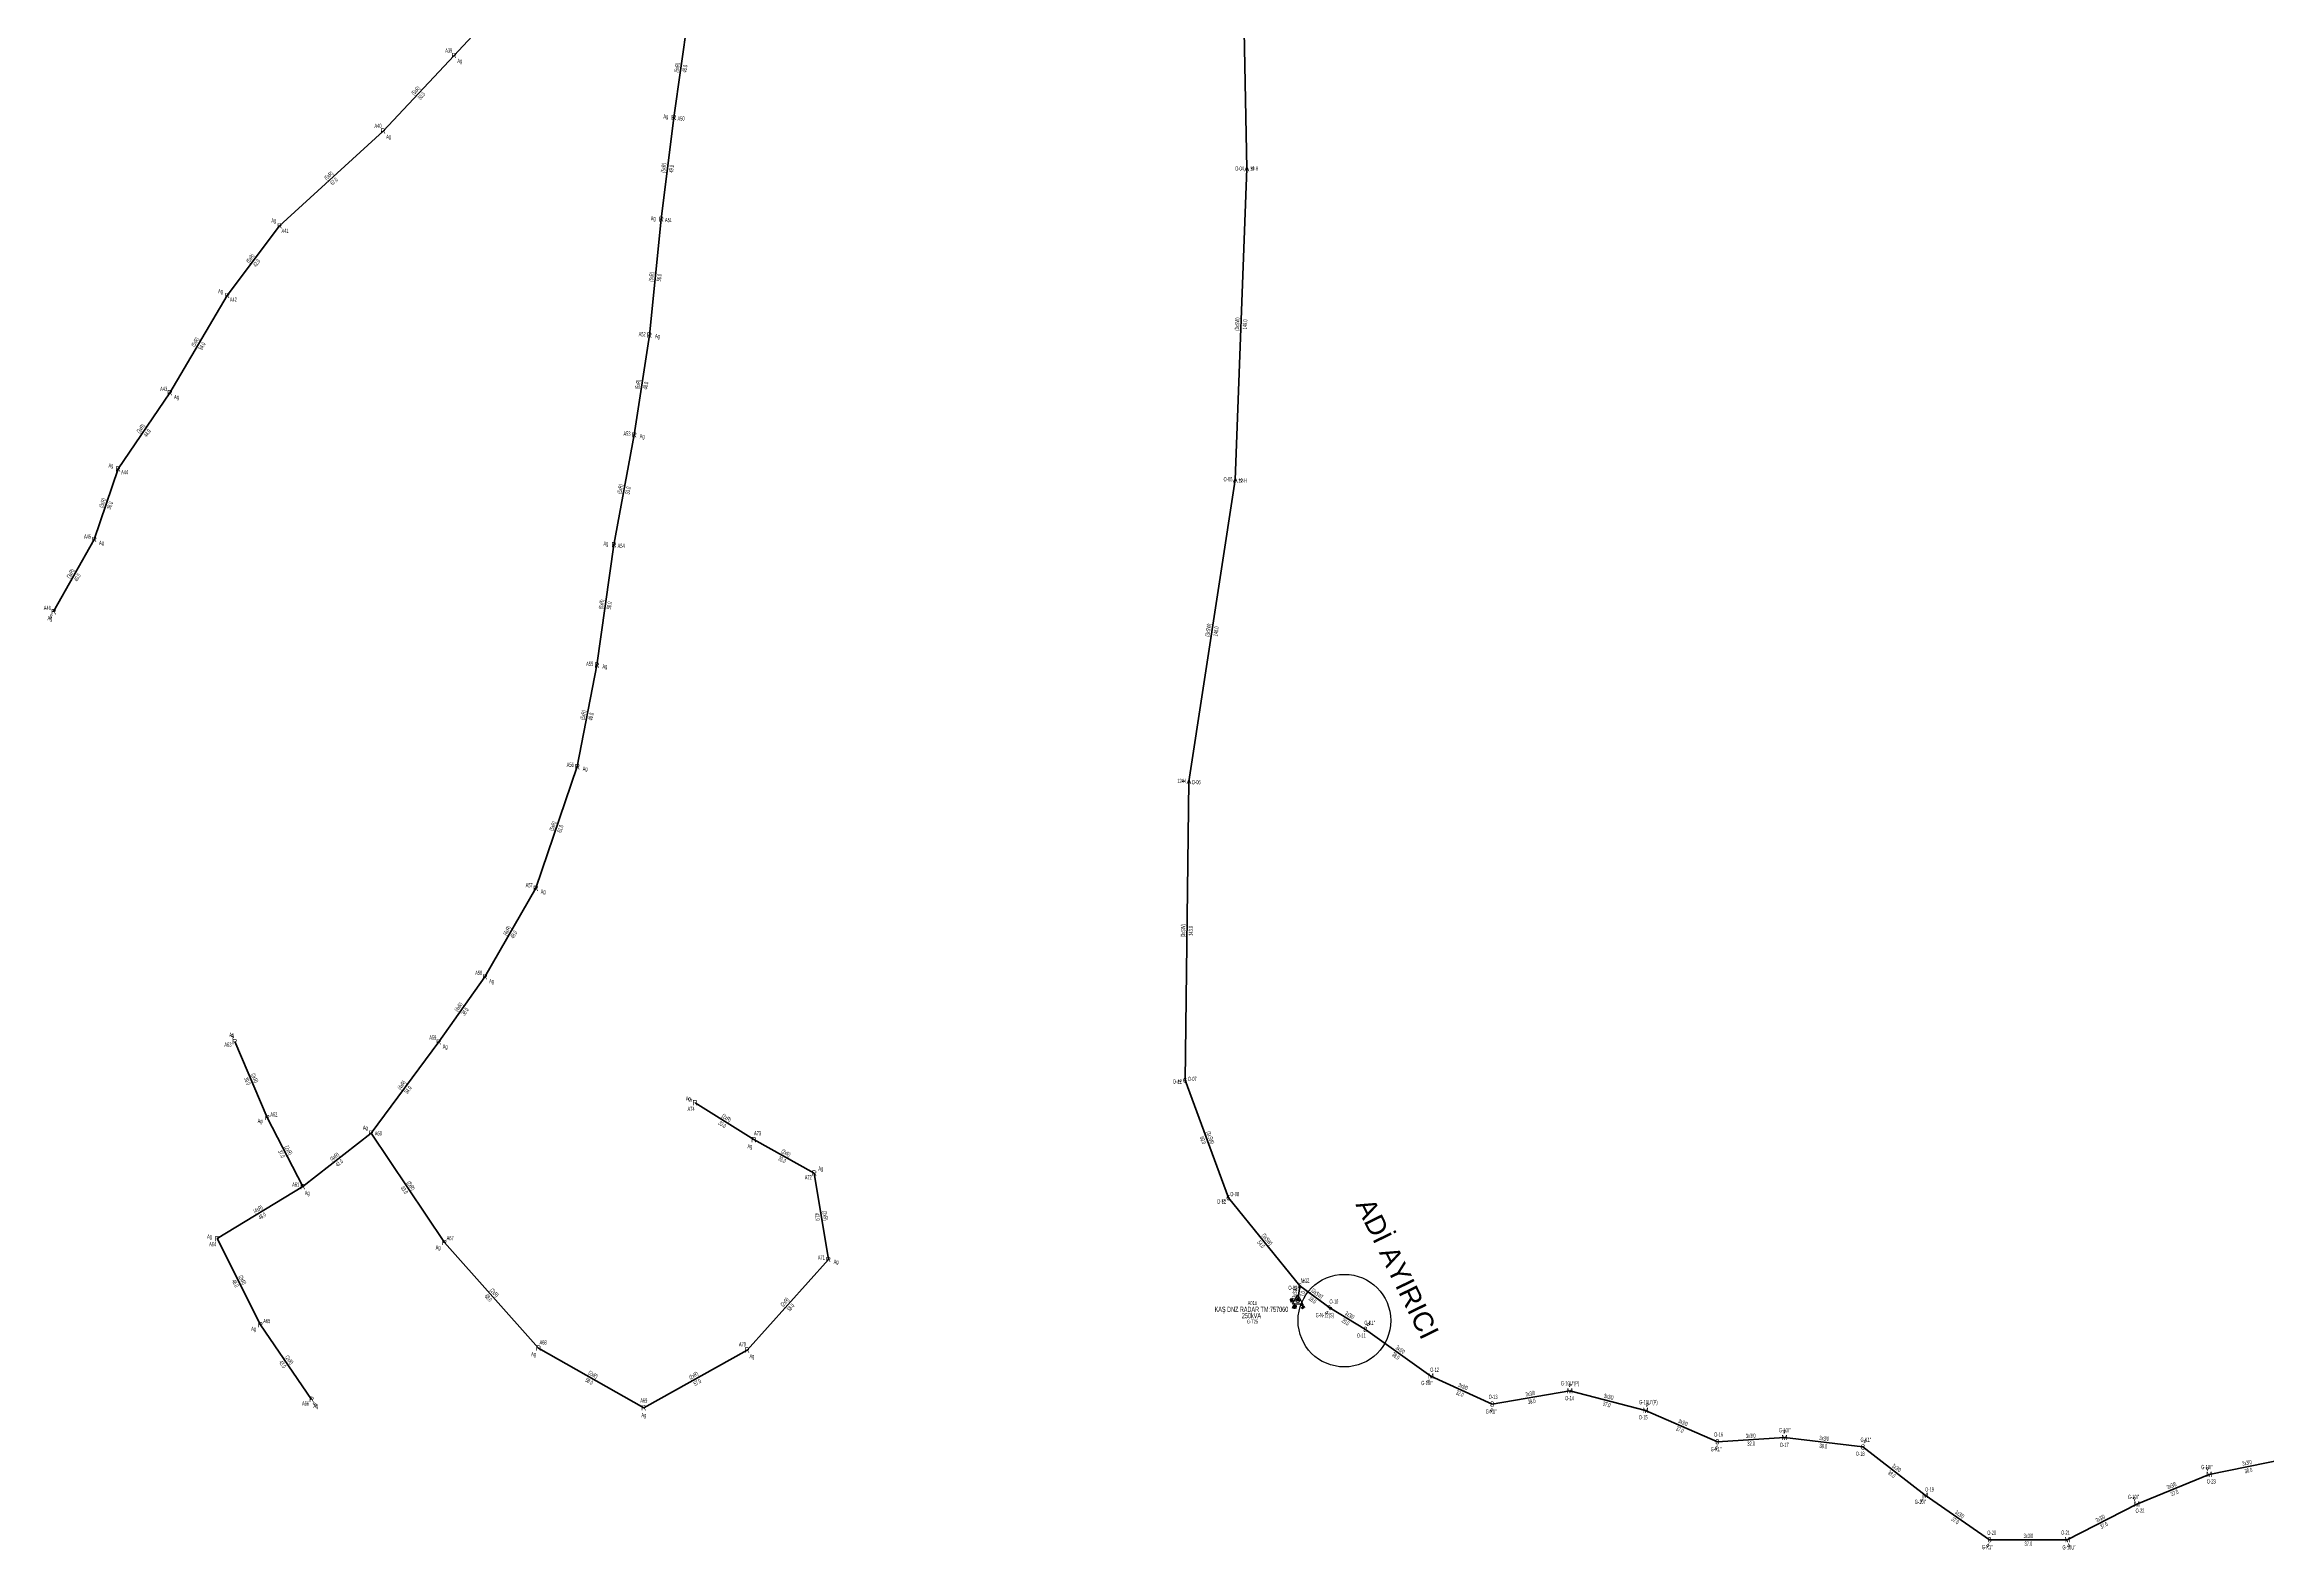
# Model space of a CAD drawing. Header units: millimetres. Extents: x 457514 to 465753, y 4009688 to 4014636.
# Drawn here: x 458294 to 459356, y 4011221 to 4011940 of the extents above; entities that cross this region are included whole.
import ezdxf
from ezdxf.enums import TextEntityAlignment as Align

# ---------------------------------------------------------------- set-up
doc = ezdxf.new("R2010")
doc.units = ezdxf.units.MM
for name, color, linetype, lineweight in [('DIREK_AG_MEVCUT', 120, 'Continuous', 25), ('DIREK_ENH_MEVCUT', 6, 'Continuous', 25), ('DIREK_ENH_YENI', 6, 'Continuous', 25), ('DIREK_OG_YENI', 10, 'Continuous', 25), ('HAT_AG_HAVAI_MEVCUT', 126, 'Continuous', 50), ('HAT_ENH_HAVAI_BYSK', 6, 'Continuous', 70), ('HAT_ENH_HAVAI_MEVCUT', 6, 'Continuous', 70), ('HAT_OG_HAVAI_YENI', 1, 'Continuous', 70), ('KULLANICI', 1, 'Continuous', 25), ('TRAFO_MEVCUT', 5, 'Continuous', 30), ('TRAFO_TADILAT_BYSK', 5, 'Continuous', 30)]:
    doc.layers.add(name, color=color, linetype=linetype, lineweight=lineweight)
doc.styles.add('Direk', font='B_CAD')
doc.styles.get("Standard").update_dxf_attribs({"font": 'Arial'})

# ---------------------------------------------------------------- blocks, each defined once
blk = doc.blocks.new('MEV_DIREK_OZEL')
h = blk.add_hatch(color=32)
h.paths.add_polyline_path([(-2.1, 1), (-2.3, 1.1), (-3.3, -0.5), (-3.1, -0.6), (-2.6, 0.1), (-1.9, -0.4), (-1.8, -0.2), (-2.5, 0.3)])
h.paths.add_polyline_path([(-3.4, -0.1), (-3.3, -0.2), (-2.6, 1), (-2.7, 1.1)])
h.paths.add_polyline_path([(-3.5, 0.3), (-3.4, 0.2), (-3, 0.8), (-3.2, 0.9)])
h.paths.add_polyline_path([(-3.6, 0.8), (-3.6, 0.7), (-3.5, 0.6), (-3.4, 0.8)])
h.paths.add_polyline_path([(-1.5, -2.3), (-2.2, -2.3), (-2.5, -3.5), (-2.4, -3.5), (-2.2, -2.5), (-1.9, -2.5), (-2.1, -3.5), (-2, -3.5), (-1.8, -2.5), (-1.5, -2.5), (-1.7, -3.5), (-1.6, -3.5), (-1.4, -2.5), (-1.1, -2.5), (-1.3, -3.5), (-1.2, -3.5), (-1, -2.5), (-0.7, -2.5), (-0.9, -3.5), (-0.8, -3.5), (-0.5, -2.3), (-1.3, -2.3), (-1.3, -1.4), (-1.5, -1.4)])
at = {"layer": 'TRAFO_MEVCUT'}
for points in [[(2.4, -1.6), (2.2, -1.9), (2.1, -1.4), (2, -1.4), (2.1, -2.3), (2.3, -2), (2.4, -2.7), (2.1, -2.7), (2.4, -2.9), (2.4, -2.9), (2.7, -2.5), (2.5, -2.6)], [(2.4, -1.6), (2.2, -1.9), (2.1, -1.4), (2, -1.4), (2.1, -2.3), (2.3, -2), (2.4, -2.7), (2.1, -2.7), (2.4, -2.9), (2, -3.2), (2.2, -3.8), (2.3, -3.7), (2.1, -3.3), (2.3, -3.1), (2.5, -3.6), (2.5, -3.6), (2.4, -3.1), (2.5, -2.9), (2.7, -3.4), (2.8, -3.4), (2.6, -2.9), (2.8, -2.8), (3, -3.2), (3, -3.2), (2.8, -2.7), (3, -2.6), (3.2, -3.1), (3.3, -3), (3, -2.4), (2.4, -2.9), (2.7, -2.5), (2.5, -2.6)], [(3, -2.6), (3.2, -3.1), (3.3, -3), (3, -2.4), (2.4, -2.9), (2.7, -2.5), (2.5, -2.6), (2.4, -1.6), (2.2, -1.9), (2.1, -1.4), (2, -1.4), (2.1, -2.3), (2.3, -2), (2.4, -2.7), (2.1, -2.7), (2.4, -2.9), (2, -3.2), (2.2, -3.8), (2.3, -3.7), (2.1, -3.3), (2.3, -3.1), (2.5, -3.6), (2.5, -3.6), (2.4, -3.1), (2.5, -2.9), (2.7, -3.4), (2.8, -3.4), (2.6, -2.9), (2.8, -2.8), (3, -3.2), (3, -3.2), (2.8, -2.7)]]:
    blk.add_hatch(color=32, dxfattribs=at).paths.add_polyline_path(points)
at = {"layer": 'TRAFO_MEVCUT', "linetype": 'Continuous'}
for p, q in [((-2.5, -1.4), (0, 2.9)), ((2.5, -1.4), (0, 2.9)), ((-2.5, -1.4), (2.5, -1.4))]:
    blk.add_line(p, q, dxfattribs=at)
at = {"layer": 'TRAFO_MEVCUT', "color": 32, "flags": 128}
blk.add_lwpolyline([(2, -1.4), (2.1, -1.4), (2.2, -1.9), (2.4, -1.6), (2.5, -2.6), (2.7, -2.5), (2.4, -2.9), (3, -2.4), (3.3, -3), (3.2, -3.1), (3, -2.6), (2.8, -2.7), (3, -3.2), (3, -3.2), (2.8, -2.8), (2.6, -2.9), (2.8, -3.4), (2.7, -3.4), (2.5, -2.9), (2.4, -3.1), (2.5, -3.6), (2.5, -3.6), (2.3, -3.1), (2.1, -3.3), (2.3, -3.7), (2.2, -3.8), (2, -3.2), (2.4, -2.9), (2.1, -2.7), (2.4, -2.7), (2.3, -2), (2.1, -2.3), (2, -1.4)], dxfattribs=at)
at = {"layer": 'TRAFO_MEVCUT', "linetype": 'Continuous'}
for centre, radius in [((0, 0), 0.804), ((-0.3, 1.3), 0.12), ((0.3, 1.3), 0.12)]:
    blk.add_circle(centre, radius, dxfattribs=at)
at = {"layer": 'TRAFO_TADILAT_BYSK', "color": 32, "flags": 128}
for points in [[(-3.5, 0.6), (-3.4, 0.8), (-3.6, 0.8), (-3.6, 0.7), (-3.5, 0.6)], [(-3.4, 0.2), (-3, 0.8), (-3.2, 0.9), (-3.5, 0.3), (-3.4, 0.2)], [(-3.3, -0.2), (-2.6, 1), (-2.7, 1.1), (-3.4, -0.1), (-3.3, -0.2)], [(-1.8, -0.2), (-2.5, 0.3), (-2.1, 1), (-2.3, 1.1), (-3.3, -0.5), (-3.1, -0.6), (-2.6, 0.1), (-1.9, -0.4), (-1.8, -0.2)], [(-1.3, -1.4), (-1.5, -1.4), (-1.5, -2.3), (-2.2, -2.3), (-2.5, -3.5), (-2.4, -3.5), (-2.2, -2.5), (-1.9, -2.5), (-2.1, -3.5), (-2, -3.5), (-1.8, -2.5), (-1.5, -2.5), (-1.7, -3.5), (-1.6, -3.5), (-1.4, -2.5), (-1.1, -2.5), (-1.3, -3.5), (-1.2, -3.5), (-1, -2.5), (-0.7, -2.5), (-0.9, -3.5), (-0.8, -3.5), (-0.5, -2.3), (-1.3, -2.3), (-1.3, -1.4)]]:
    blk.add_lwpolyline(points, dxfattribs=at)

msp = doc.modelspace()

# ---------------------------------------------------------------- linework, layer by layer
at = {"layer": 'HAT_AG_HAVAI_MEVCUT'}
for p, q in [((458524.847457, 4011973.102849), (458489.511095, 4011934.800416)), ((458601.278317, 4011952.422039), (458594.515643, 4011905.184252)), ((458489.511095, 4011934.800416), (458455.593507, 4011898.687784)), ((458594.515643, 4011905.184252), (458588.484953, 4011856.553564)), ((458455.593507, 4011898.687784), (458406.139746, 4011853.375596)), ((458406.139746, 4011853.375596), (458381.098846, 4011820.07398)), ((458588.484953, 4011856.553564), (458582.857043, 4011801.135229)), ((458381.098846, 4011820.07398), (458353.671956, 4011773.590776)), ((458582.857043, 4011801.135229), (458575.593552, 4011753.457585)), ((458353.671956, 4011773.590776), (458328.936466, 4011737.164384)), ((458575.593552, 4011753.457585), (458565.892723, 4011700.919277)), ((458328.936466, 4011737.164384), (458317.541666, 4011703.439109)), ((458317.541666, 4011703.439109), (458298.153256, 4011668.967758)), ((458565.892723, 4011700.919277), (458557.754748, 4011643.391881)), ((458557.754748, 4011643.391881), (458548.405835, 4011594.834195)), ((458548.405835, 4011594.834195), (458528.580393, 4011536.669334)), ((458528.580393, 4011536.669334), (458504.237213, 4011494.34539)), ((458504.237213, 4011494.34539), (458482.187251, 4011463.259455)), ((458400.22903, 4011427.058692), (458384.654515, 4011463.335022)), ((458482.187251, 4011463.259455), (458449.810923, 4011419.587389)), ((458632.75808, 4011416.50715), (458604.644589, 4011434.165386)), ((458417.212211, 4011394.054175), (458400.22903, 4011427.058692)), ((458449.810923, 4011419.587389), (458417.212211, 4011394.054175)), ((458449.810923, 4011419.587389), (458484.872161, 4011367.299662)), ((458661.6504, 4011400.506752), (458632.75808, 4011416.50715)), ((458417.212211, 4011394.054175), (458376.36892, 4011369.163971)), ((458668.375384, 4011359.198968), (458661.6504, 4011400.506752)), ((458376.36892, 4011369.163971), (458396.972188, 4011328.006905)), ((458484.872161, 4011367.299662), (458529.844634, 4011316.859613)), ((458629.526437, 4011315.89921), (458668.375384, 4011359.198968)), ((458396.972188, 4011328.006905), (458421.3814, 4011292.319127)), ((458529.844634, 4011316.859613), (458580.17759, 4011288.248465)), ((458580.17759, 4011288.248465), (458629.526437, 4011315.89921))]:
    msp.add_line(p, q, dxfattribs=at)
at = {"layer": 'HAT_ENH_HAVAI_BYSK'}
msp.add_line((458893.709414, 4011346.593064), (458908.029, 4011336.147), dxfattribs=at)
at = {"layer": 'HAT_ENH_HAVAI_MEVCUT'}
for p, q in [((458868.350873, 4011880.764606), (458864.789792, 4012071.112584)), ((458862.834917, 4011731.915684), (458868.350873, 4011880.764606)), ((458840.684434, 4011587.712429), (458862.834917, 4011731.915684)), ((458838.813675, 4011444.92462), (458840.684434, 4011587.712429)), ((458859.525174, 4011388.744607), (458838.813675, 4011444.92462)), ((458893.709414, 4011346.593064), (458859.525174, 4011388.744607)), ((458893.709414, 4011346.593064), (458892.657, 4011339.369))]:
    msp.add_line(p, q, dxfattribs=at)
at = {"layer": 'HAT_OG_HAVAI_YENI'}
for p, q in [((458908.029, 4011336.147), (458925.012655, 4011325.758524)), ((458925.012655, 4011325.758524), (458956.342027, 4011303.456423)), ((458956.342027, 4011303.456423), (458985.584, 4011290.059)), ((458985.584, 4011290.059), (459022.714522, 4011296.403034)), ((459022.714522, 4011296.403034), (459058.920465, 4011287.06021)), ((459058.920465, 4011287.06021), (459093.21286, 4011272.07549)), ((459093.21286, 4011272.07549), (459125.307, 4011274.07)), ((459125.307, 4011274.07), (459162.809, 4011269.58)), ((459162.809, 4011269.58), (459192.553639, 4011246.471364)), ((459328.250088, 4011256.445307), (459365.051, 4011263.826)), ((459293.712, 4011242.274), (459328.250088, 4011256.445307)), ((459192.553639, 4011246.471364), (459223.287, 4011225.225)), ((459260.433, 4011225.189), (459293.712, 4011242.274)), ((459223.287, 4011225.225), (459260.433, 4011225.189))]:
    msp.add_line(p, q, dxfattribs=at)
at = {"layer": 'KULLANICI'}
msp.add_circle((458914.977548, 4011329.961591), 22.13185, dxfattribs=at)

# ---------------------------------------------------------------- block references
at = {"layer": 'TRAFO_MEVCUT'}
msp.add_blockref('MEV_DIREK_OZEL', (458892.657, 4011339.369), dxfattribs=at)

# ---------------------------------------------------------------- texts
at = {"layer": 'DIREK_AG_MEVCUT', "width": 0.53}
for s, p in [('A39', (458486.949236, 4011937.185134)), ('Ag', (458492.263082, 4011932.238715)), ('A40', (458453.133952, 4011901.177882)), ('Ag', (458590.697802, 4011905.694217)), ('A50', (458597.984831, 4011904.720858)), ('Ag', (458458.228309, 4011896.020262)), ('Ag', (458403.353205, 4011855.904204)), ('A41', (458408.73167, 4011851.02359)), ('Ag', (458584.65658, 4011856.98528)), ('A51', (458591.962909, 4011856.161364)), ('Ag', (458377.943032, 4011822.181963)), ('A42', (458384.009272, 4011818.129908)), ('A52', (458579.384875, 4011801.57574)), ('Ag', (458586.678463, 4011800.65041)), ('A43', (458350.715514, 4011775.464129)), ('Ag', (458356.881605, 4011771.556979)), ('A53', (458572.142177, 4011754.038975)), ('Ag', (458579.390008, 4011752.818065)), ('Ag', (458325.517519, 4011738.863322)), ('A44', (458332.070815, 4011735.606868)), ('A45', (458314.344557, 4011704.863363)), ('Ag', (458321.034883, 4011701.882944)), ('Ag', (458562.09261, 4011701.538614)), ('A54', (458569.347146, 4011700.356279)), ('A46', (458295.102677, 4011670.683557)), ('Ag', (458296.352173, 4011665.765549)), ('A55', (458554.302495, 4011643.968032)), ('Ag', (458561.552257, 4011642.758109)), ('A56', (458545.022888, 4011595.731786)), ('Ag', (458552.120316, 4011593.84864)), ('A57', (458525.392087, 4011538.113185)), ('Ag', (458532.06318, 4011535.092126)), ('A58', (458501.289533, 4011496.232499)), ('Ag', (458507.436601, 4011492.297136)), ('Ag', (458383.218505, 4011466.679791)), ('A59', (458479.353904, 4011465.314241)), ('A63', (458381.438391, 4011461.954244)), ('Ag', (458485.253159, 4011461.036012)), ('Ag', (458601.426262, 4011436.186835)), ('Ag', (458396.772587, 4011425.429842)), ('A62', (458403.395087, 4011428.550698)), ('Ag', (458447.121329, 4011422.206621)), ('A74', (458602.782979, 4011431.201536)), ('A60', (458453.309946, 4011419.504691)), ('Ag', (458630.887073, 4011413.337808)), ('A73', (458634.537374, 4011419.521136)), ('Ag', (458664.750046, 4011402.688021)), ('A61', (458413.842893, 4011395.001645)), ('Ag', (458419.320496, 4011391.011046)), ('A72', (458658.788094, 4011398.492502)), ('Ag', (458372.677086, 4011370.224295)), ('A67', (458487.63838, 4011369.443965)), ('A64', (458374.132483, 4011366.471695)), ('Ag', (458481.884271, 4011364.983525)), ('A71', (458665.016511, 4011360.182826)), ('Ag', (458672.061087, 4011358.119376)), ('A65', (458399.988457, 4011329.782325)), ('Ag', (458393.692359, 4011326.07635)), ('A68', (458532.044768, 4011319.581636)), ('A70', (458627.338954, 4011318.63141)), ('Ag', (458527.504271, 4011313.964099)), ('Ag', (458631.852541, 4011312.993872)), ('A66', (458418.492495, 4011290.343216)), ('Ag', (458423.470414, 4011289.264859)), ('A69', (458580.188375, 4011291.748448)), ('Ag', (458580.166802, 4011284.747388))]:
    msp.add_text(s, height=2.05, dxfattribs=at).set_placement(p, align=Align.MIDDLE_CENTER)
at = {"layer": 'DIREK_AG_MEVCUT', "style": 'Direk'}
for p in [(458489.511095, 4011934.800416), (458594.515643, 4011905.184252), (458455.593507, 4011898.687784), (458406.139746, 4011853.375596), (458588.484953, 4011856.553564), (458381.098846, 4011820.07398), (458582.857043, 4011801.135229), (458353.671956, 4011773.590776), (458575.593552, 4011753.457585), (458328.936466, 4011737.164384), (458317.541666, 4011703.439109), (458565.892723, 4011700.919277), (458298.153256, 4011668.967758), (458557.754748, 4011643.391881), (458548.405835, 4011594.834195), (458528.580393, 4011536.669334), (458504.237213, 4011494.34539), (458384.654515, 4011463.335022), (458482.187251, 4011463.259455), (458604.644589, 4011434.165386), (458400.22903, 4011427.058692), (458449.810923, 4011419.587389), (458632.75808, 4011416.50715), (458417.212211, 4011394.054175), (458661.6504, 4011400.506752), (458376.36892, 4011369.163971), (458484.872161, 4011367.299662), (458668.375384, 4011359.198968), (458396.972188, 4011328.006905), (458529.844634, 4011316.859613), (458629.526437, 4011315.89921), (458421.3814, 4011292.319127), (458580.17759, 4011288.248465)]:
    msp.add_text('R', height=2.5, dxfattribs=at).set_placement(p, align=Align.MIDDLE_CENTER)
at = {"layer": 'DIREK_AG_MEVCUT', "color": 32, "style": 'Direk'}
for rotation, p in [(330.644425, (458296.780617, 4011666.527295)), (563.235297, (458383.549892, 4011465.907921)), (597.866847, (458602.273509, 4011435.654674)), (394.370785, (458422.962129, 4011290.008003))]:
    msp.add_text('5', height=2, rotation=rotation, dxfattribs=at).set_placement(p, align=Align.MIDDLE_CENTER)
at = {"layer": 'DIREK_ENH_MEVCUT', "width": 0.53}
for s, p in [('O-04', (458864.85102, 4011880.796691)), ('12-H', (458871.87167, 4011880.732329)), ('O-05', (458859.350609, 4011732.246735)), ('12-H', (458866.339983, 4011731.582661)), ('12-H', (458837.175611, 4011588.003476)), ('O-06', (458844.172455, 4011587.423107)), ('D-12', (458835.21995, 4011444.307543)), ('O-07', (458842.263191, 4011445.516935)), ('O-08', (458862.56722, 4011390.47549)), ('D-12', (458856.370977, 4011386.949911)), ('N-12', (458896.190981, 4011349.204936)), ('O-09', (458890.334698, 4011345.665006))]:
    msp.add_text(s, height=2.05, dxfattribs=at).set_placement(p, align=Align.MIDDLE_CENTER)
at = {"layer": 'DIREK_ENH_MEVCUT', "style": 'Direk'}
for s, p in [('A', (458868.350873, 4011880.764606)), ('A', (458862.834917, 4011731.915684)), ('A', (458840.684434, 4011587.712429)), ('6', (458838.813675, 4011444.92462)), ('6', (458859.525174, 4011388.744607)), ('6', (458893.709414, 4011346.593064))]:
    msp.add_text(s, height=2.5, dxfattribs=at).set_placement(p, align=Align.MIDDLE_CENTER)
at = {"layer": 'DIREK_ENH_MEVCUT', "color": 32, "style": 'Direk'}
for rotation, p in [(449.474759, (458871.150756, 4011880.738938)), (444.572509, (458865.622364, 4011731.650844)), (265.258326, (458837.894017, 4011587.943886)), (279.743221, (458836.054062, 4011444.450768)), (299.639291, (458857.091537, 4011387.3599)), (136.465476, (458895.638031, 4011348.622951))]:
    msp.add_text('4', height=2, rotation=rotation, dxfattribs=at).set_placement(p, align=Align.MIDDLE_CENTER)
at = {"layer": 'DIREK_ENH_YENI', "width": 0.53}
for s, p in [('O-10', (458909.975112, 4011339.056063)), ('G-N-12(S)', (458905.632253, 4011332.564323))]:
    msp.add_text(s, height=2.05, dxfattribs=at).set_placement(p, align=Align.MIDDLE_CENTER)
at = {"layer": 'DIREK_ENH_YENI', "color": 32, "style": 'Direk'}
msp.add_text('4', height=2, rotation=326.21818, dxfattribs=at).set_placement((458906.472111, 4011333.819749), align=Align.MIDDLE_CENTER)
at = {"layer": 'DIREK_ENH_YENI', "style": 'Direk'}
msp.add_text('8', height=2.5, rotation=42.00314, dxfattribs=at).set_placement((458908.029, 4011336.147), align=Align.MIDDLE_CENTER)
at = {"layer": 'DIREK_OG_YENI', "width": 0.53}
for s, p in [("G-K1''", (458927.120243, 4011328.948872)), ('O-11', (458923.08346, 4011322.838215)), ('O-12', (458958.093633, 4011306.486584)), ("G-10I''", (458954.432208, 4011300.152566)), ("G-10U''(P)", (459022.863728, 4011299.982748)), ("G-K1''", (458985.119701, 4011286.513037)), ('O-13', (458986.038402, 4011293.529377)), ('O-14', (459022.568764, 4011292.906071)), ("G-10U''(P)", (459060.273646, 4011290.981996)), ('O-15', (459057.778863, 4011283.751623)), ('O-16', (459093.822064, 4011275.522064)), ("G-10I''", (459125.407415, 4011277.586597)), ("G-K1''", (459092.585867, 4011268.528276)), ('O-17', (459125.207099, 4011270.571426)), ('O-18', (459161.478897, 4011266.34259)), ("G-K1''", (459164.223903, 4011273.023809)), ("G-10I''", (459327.18411, 4011259.9705)), ('O-23', (459329.263145, 4011253.095125)), ("G-10I''", (459190.263179, 4011243.347586)), ('O-19', (459194.623229, 4011249.293915)), ("G-10I''", (459292.136476, 4011245.692816)), ('O-22', (459295.17687, 4011239.095297)), ("G-K1''", (459222.190668, 4011221.717176)), ('O-20', (459224.331081, 4011228.565643)), ('O-21', (459259.612383, 4011228.591438)), ("G-10U''", (459261.30688, 4011221.565724))]:
    msp.add_text(s, height=2.05, dxfattribs=at).set_placement(p, align=Align.MIDDLE_CENTER)
at = {"layer": 'DIREK_OG_YENI', "color": 32, "style": 'Direk'}
for rotation, p in [(146.550704, (458926.556012, 4011328.094771)), (329.96963, (458954.940741, 4011301.032294)), (177.613231, (459022.831128, 4011299.200605)), (352.540285, (458985.220479, 4011287.282698)), (160.963409, (459059.833746, 4011289.707079)), (178.364379, (459125.386921, 4011276.868859)), (349.976131, (459092.725496, 4011269.318231)), (157.664492, (459163.873083, 4011272.169928)), (196.824722, (459327.439643, 4011259.125452)), (323.749868, (459190.897966, 4011244.213323)), (204.742088, (459292.540104, 4011244.816963)), (342.643937, (459222.451735, 4011222.552486)), (373.559919, (459261.089494, 4011222.467049))]:
    msp.add_text('4', height=2, rotation=rotation, dxfattribs=at).set_placement(p, align=Align.MIDDLE_CENTER)
at = {"layer": 'DIREK_OG_YENI', "style": 'Direk'}
for s, p in [('8', (458925.012655, 4011325.758524)), ('M', (458956.342027, 4011303.456423)), ('M', (459022.714522, 4011296.403034)), ('8', (458985.584, 4011290.059)), ('M', (459058.920465, 4011287.06021)), ('M', (459125.307, 4011274.07)), ('8', (459093.21286, 4011272.07549)), ('8', (459162.809, 4011269.58)), ('M', (459328.250088, 4011256.445307)), ('M', (459192.553639, 4011246.471364)), ('M', (459293.712, 4011242.274)), ('8', (459223.287, 4011225.225)), ('M', (459260.433, 4011225.189))]:
    msp.add_text(s, height=2.5, dxfattribs=at).set_placement(p, align=Align.MIDDLE_CENTER)
at = {"layer": 'HAT_AG_HAVAI_MEVCUT', "lineweight": 30, "width": 0.53}
for s, rotation, p in [('(5xR)', 441.852759, (458597.055559, 4011928.923605, 229297.257821)), ('(5xR)', 406.795305, (458471.932725, 4011917.326015, 229227.796754)), ('(5xR)', 442.930843, (458590.656759, 4011880.973515, 229294.242476)), ('(5xR)', 402.497585, (458430.292401, 4011876.6584, 229203.069873)), ('(5xR)', 413.058938, (458392.93993, 4011837.235632, 229190.549423)), ('(5xR)', 444.201309, (458584.825347, 4011828.930275, 229291.428522)), ('(5xR)', 419.45775, (458366.653334, 4011797.264326, 229176.835978)), ('(5xR)', 441.33783, (458578.384993, 4011777.424424, 229287.796776)), ('(3xR)', 415.821376, (458340.601014, 4011755.855089, 229164.468233)), ('(3xR)', 431.331368, (458322.433788, 4011720.573827, 229158.770833)), ('(5xR)', 439.538563, (458569.907267, 4011727.342768, 229282.946362)), ('(3xR)', 420.644425, (458307.106606, 4011686.620128, 229149.076628)), ('(5xR)', 441.948216, (458560.982115, 4011672.274637, 229278.877374)), ('(5xR)', 439.102075, (458552.245621, 4011619.273739, 229274.202918)), ('(5xR)', 431.178368, (458537.688566, 4011566.025994, 229264.290197)), ('(4xR)', 420.094066, (458515.671985, 4011515.931153, 229252.118606)), ('(4xR)', 414.651053, (458492.518935, 4011479.294194, 229241.093625)), ('(2xR)', 293.235297, (458393.222831, 4011445.532189, 229192.327257)), ('(4xR)', 413.448576, (458465.316263, 4011441.929634, 229224.905462)), ('(2xR)', 327.866847, (458619.15344, 4011426.05606, 229302.322295)), ('(2xR)', 297.229055, (458409.476427, 4011410.94535, 229200.114515)), ('(4xR)', 398.070119, (458432.987436, 4011407.48995, 229208.606105)), ('(2xR)', 331.022573, (458647.616036, 4011409.25054, 229316.37904)), ('(2xR)', 303.843605, (458468.047519, 4011393.916914, 229242.436081)), ('(4xR)', 391.35844, (458396.348234, 4011382.334912, 229188.18446)), ('(2xR)', 279.246735, (458665.851847, 4011379.989443, 229330.8252)), ('(2xR)', 296.592591, (458387.430634, 4011348.965935, 229198.486094)), ('(2xR)', 311.720275, (458507.99284, 4011342.645308, 229264.922317)), ('(2xR)', 48.101249, (458648.318233, 4011338.116733, 229334.187692)), ('(2xR)', 304.370785, (458409.878385, 4011310.64288, 229210.6907)), ('(2xR)', 330.384469, (458555.431163, 4011303.292996, 229290.088795)), ('(2xR)', 29.262428, (458604.436525, 4011302.815369, 229314.763219))]:
    msp.add_text(s, height=2.05, rotation=rotation, dxfattribs=at).set_placement(p, align=Align.CENTER)
for s, rotation, p in [('48.0', 441.852759, (458598.738401, 4011928.682686, 229297.257821)), ('50.0', 406.795305, (458473.171877, 4011916.162184, 229227.796754)), ('49.0', 442.930843, (458592.343836, 4011880.764301, 229294.242476)), ('67.0', 402.497585, (458431.440852, 4011875.40498, 229203.069873)), ('42.0', 413.058938, (458394.298662, 4011836.213944, 229190.549423)), ('56.0', 444.201309, (458586.516649, 4011828.758518, 229291.428522)), ('54.0', 419.45775, (458368.117467, 4011796.400431, 229176.835978)), ('48.0', 441.33783, (458580.065602, 4011777.16839, 229287.796776)), ('44.0', 415.821376, (458342.007408, 4011754.900072, 229164.468233)), ('36.0', 431.331368, (458324.044344, 4011720.029666, 229158.770833)), ('53.0', 439.538563, (458571.579008, 4011727.034093, 229282.946362)), ('40.0', 420.644425, (458308.588316, 4011685.78674, 229149.076628)), ('58.0', 441.948216, (458562.665356, 4011672.036521, 229278.877374)), ('49.0', 439.102075, (458553.914962, 4011618.952337, 229274.202918)), ('61.0', 431.178368, (458539.297663, 4011565.477535, 229264.290197)), ('49.0', 420.094066, (458517.145621, 4011515.083571, 229252.118606)), ('38.0', 414.651053, (458493.905529, 4011478.310651, 229241.093625)), ('39.0', 293.235297, (458391.660714, 4011444.861526, 229192.327257)), ('54.0', 413.448576, (458466.681911, 4011440.91721, 229224.905462)), ('33.0', 327.866847, (458618.249229, 4011424.616476, 229302.322295)), ('37.0', 297.229055, (458407.964814, 4011410.167517, 229200.114515)), ('41.0', 398.070119, (458434.035699, 4011406.151614, 229208.606105)), ('33.0', 331.022573, (458646.792445, 4011407.763362, 229316.37904)), ('63.0', 303.843605, (458466.635566, 4011392.970137, 229242.436081)), ('48.0', 391.35844, (458397.232897, 4011380.883234, 229188.18446)), ('42.0', 279.246735, (458664.173937, 4011379.716277, 229330.8252)), ('46.0', 296.592591, (458385.910474, 4011348.204941, 229198.486094)), ('68.0', 311.720275, (458506.723955, 4011341.513967, 229264.922317)), ('58.0', 48.101249, (458649.583588, 4011336.981445, 229334.187692)), ('43.0', 304.370785, (458408.475203, 4011309.683152, 229210.6907)), ('58.0', 330.384469, (458554.591061, 4011301.815082, 229290.088795)), ('57.0', 29.262428, (458605.267503, 4011301.332306, 229314.763219))]:
    msp.add_text(s, height=2.05, rotation=rotation, dxfattribs=at).set_placement(p, align=Align.TOP_CENTER)
at = {"layer": 'HAT_ENH_HAVAI_BYSK', "lineweight": 30, "width": 0.53}
msp.add_text('18.0', height=2.05, rotation=323.889441, dxfattribs=at).set_placement((458900.368264, 4011340.683333), align=Align.TOP_CENTER)
msp.add_text('[3xSW]', height=2.05, rotation=323.889441, dxfattribs=at).set_placement((458901.370151, 4011342.056731), align=Align.CENTER)
at = {"layer": 'HAT_ENH_HAVAI_MEVCUT', "lineweight": 30, "width": 0.53}
for rotation, p in [(87.877738, (458864.743478, 4011806.371622, 229434.175437)), (81.267281, (458850.919529, 4011659.943108, 229431.417459)), (89.249372, (458838.899127, 4011516.32966, 229420.342217)), (290.237071, (458849.966953, 4011417.128633, 229419.406837)), (309.041511, (458877.27748, 4011368.204236, 229429.762587)), (441.713599, (458892.342229, 4011343.103558, 229446.328648))]:
    msp.add_text('(3xSW)', height=2.05, rotation=rotation, dxfattribs=at).set_placement(p, align=Align.CENTER)
for s, rotation, p in [('149.0', 87.877738, (458866.442312, 4011806.308668, 229434.175437)), ('146.0', 81.267281, (458852.599822, 4011659.685005, 229431.417459)), ('143.0', 89.249372, (458840.598981, 4011516.307389, 229420.342217)), ('60.0', 290.237071, (458848.371895, 4011416.540594, 229419.406837)), ('54.0', 309.041511, (458875.957108, 4011367.133435, 229429.762587)), ('7.0', 441.713599, (458894.024481, 4011342.858552, 229446.328648))]:
    msp.add_text(s, height=2.05, rotation=rotation, dxfattribs=at).set_placement(p, align=Align.TOP_CENTER)
at = {"layer": 'HAT_OG_HAVAI_YENI', "lineweight": 30, "width": 0.53}
for s, rotation, p in [('20.0', 328.54692, (458916.077298, 4011330.227654, 229462.506328)), ('38.0', 324.554488, (458940.184402, 4011313.915006, 229478.171013)), ('32.0', 335.385081, (458970.60899, 4011295.985041)), ('38.0', 9.695543, (459004.292428, 4011292.393246)), ('37.0', 345.530662, (459040.605111, 4011290.908583)), ('37.0', 336.396155, (459075.726313, 4011278.788965)), ('32.0', 3.556302, (459109.312435, 4011272.224423)), ('38.0', 353.172901, (459143.956539, 4011270.98119)), ('38.0', 322.156412, (459177.159639, 4011257.354569)), ('38.0', 11.34127, (459346.817556, 4011259.302435)), ('37.0', 22.308485, (459311.303932, 4011248.573483)), ('37.0', 325.343219, (459207.436951, 4011235.148928)), ('37.0', 27.175389, (459277.460861, 4011232.97558)), ('37.0', 359.944803, (459241.859092, 4011224.356974))]:
    msp.add_text(s, height=2.05, rotation=rotation, dxfattribs=at).set_placement(p, align=Align.TOP_CENTER)
for rotation, p in [(328.54692, (458916.964358, 4011331.677869, 229462.506328)), (324.554488, (458941.17028, 4011315.299941, 229478.171013)), (335.385081, (458971.317069, 4011297.530558)), (9.695543, (459004.006126, 4011294.068964)), (345.530662, (459041.029876, 4011292.554661)), (336.396155, (459076.407011, 4011280.346736)), (3.556302, (459109.206985, 4011273.921149)), (353.172901, (459144.158624, 4011272.669136)), (322.156412, (459178.202603, 4011258.697039)), (11.34127, (459346.483247, 4011260.969239)), (22.308485, (459310.658624, 4011250.146244)), (325.343219, (459208.403672, 4011236.547302)), (27.175389, (459276.684444, 4011234.487922)), (359.944803, (459241.86073, 4011226.056973))]:
    msp.add_text('3x3/0', height=2.05, rotation=rotation, dxfattribs=at).set_placement(p, align=Align.CENTER)
at = {"layer": 'KULLANICI'}
msp.add_text('ADİ AYIRICI', height=9.3693, rotation=296.0296, dxfattribs=at).set_placement((458940.35372, 4011354.868978), align=Align.MIDDLE_CENTER)
at = {"layer": 'TRAFO_MEVCUT', "width": 0.6}
for s, height, p in [('A01ö', 1.8, (458870.979457, 4011337.500772)), ('KAŞ DNZ RADAR TM:757060', 2.5, (458870.555503, 4011334.109047)), ('250kVA', 2.5, (458870.555503, 4011331.109047))]:
    msp.add_text(s, height=height, dxfattribs=at).set_placement(p, align=Align.CENTER)
msp.add_text('G-T25', height=1.8, dxfattribs=at).set_placement((458871.07412, 4011330.401033), align=Align.TOP_CENTER)

doc.saveas('drawing.dxf')
